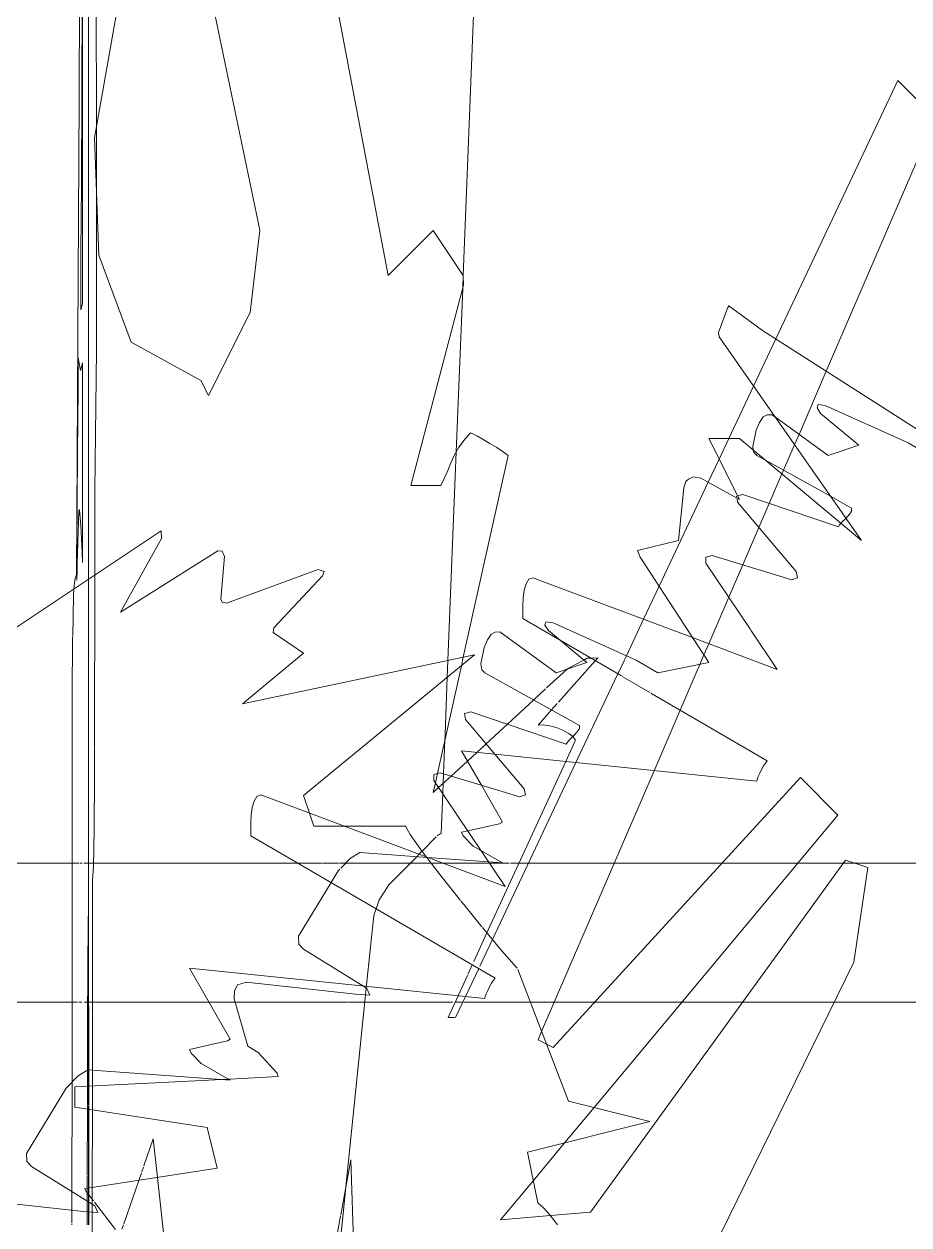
# Model space of a CAD drawing. Header units: inches. Extents: x 8252 to 9002, y -226 to 478.
# Drawn here: x 8558.71 to 8576.22, y 43.22 to 66.98 of the extents above; entities that cross this region are included whole.
import ezdxf

# ---------------------------------------------------------------- set-up
doc = ezdxf.new("R2010")
doc.units = ezdxf.units.IN
doc.header["$MEASUREMENT"] = 0
for name, color, linetype, lineweight in [('A-DETL-GENF', 92, 'Continuous', 9), ('A-GLAZ-CWMG', 51, 'Continuous', 9), ('A-WALL-PATT-1', 111, 'Continuous', 9), ('S-FNDN', 32, 'Continuous', 18)]:
    doc.layers.add(name, color=color, linetype=linetype, lineweight=lineweight)

# ---------------------------------------------------------------- blocks, each defined once
blk = doc.blocks.new('cathy 26654 - cathy 26654-1391531-Section 18')
at = {"layer": 'A-DETL-GENF'}
for p, q in [((8560.14, 64.947), (8560.134, 71.663)), ((8567.778, 71.563), (8567.4, 62.004)), ((8559.812, 71.402), (8559.799, 65.491)), ((8559.845, 63.768), (8559.871, 69.702)), ((8559.863, 61.441), (8559.871, 69.702)), ((8559.799, 65.491), (8559.745, 56.088)), ((8560.141, 63.669), (8560.14, 64.947)), ((8559.838, 63.162), (8559.845, 63.768)), ((8560.144, 61.219), (8560.141, 63.669)), ((8559.834, 62.45), (8559.838, 63.162)), ((8559.832, 61.324), (8559.834, 62.45)), ((8567.4, 62.004), (8567.389, 61.748)), ((8567.389, 61.748), (8567.262, 58.514)), ((8559.863, 61.441), (8559.832, 61.324)), ((8560.141, 60.528), (8560.144, 61.219)), ((8559.778, 59.755), (8559.78, 60.376)), ((8559.824, 60.121), (8559.78, 60.376)), ((8560.111, 57.754), (8560.141, 60.528)), ((8559.824, 60.121), (8559.865, 60.277)), ((8559.865, 60.277), (8559.863, 56.321)), ((8559.774, 59.125), (8559.778, 59.755)), ((8559.769, 58.491), (8559.774, 59.125)), ((8559.753, 56.592), (8559.769, 58.491)), ((8567.262, 58.514), (8567.098, 54.384)), ((8560.108, 57.128), (8560.111, 57.754)), ((8559.792, 57.345), (8559.784, 57.136)), ((8559.805, 57.37), (8559.792, 57.345)), ((8559.836, 57.051), (8559.805, 57.37)), ((8559.784, 57.136), (8559.762, 56.308)), ((8559.859, 56.538), (8559.836, 57.051)), ((8560.107, 56.075), (8560.108, 57.128)), ((8559.751, 55.972), (8559.753, 56.592)), ((8559.863, 56.321), (8559.859, 56.538)), ((8559.745, 56.088), (8559.711, 55.976)), ((8559.757, 56.135), (8559.753, 56.016)), ((8559.762, 56.308), (8559.757, 56.135)), ((8559.711, 55.976), (8559.697, 55.801)), ((8559.753, 56.006), (8559.751, 55.972)), ((8560.106, 52.643), (8560.107, 56.075)), ((8559.687, 55.674), (8559.672, 54.858)), ((8559.697, 55.801), (8559.687, 55.674)), ((8559.671, 54.846), (8559.662, 53.664)), ((8567.098, 54.384), (8567.085, 54.052)), ((8567.085, 54.052), (8567.04, 52.918)), ((8559.662, 53.664), (8559.658, 52.228)), ((8567.036, 52.809), (8567.01, 52.144)), ((8567.04, 52.917), (8567.036, 52.809)), ((8560.105, 52.106), (8560.106, 52.633)), ((8559.658, 52.228), (8559.658, 51.934)), ((8560.099, 51.042), (8560.105, 52.106)), ((8567.01, 52.144), (8567.002, 51.952)), ((8559.658, 51.922), (8559.658, 46.043)), ((8567.002, 51.952), (8566.994, 51.75)), ((8566.994, 51.75), (8566.963, 50.969)), ((8560.086, 50.311), (8560.099, 51.042)), ((8566.864, 50.894), (8566.586, 50.612)), ((8566.963, 50.969), (8566.882, 50.913)), ((8566.479, 50.503), (8565.928, 49.943)), ((8566.526, 50.551), (8566.479, 50.503)), ((8566.577, 50.603), (8566.533, 50.558)), ((8560.066, 50.038), (8560.086, 50.311)), ((8560.066, 47.385), (8560.066, 50.038)), ((8565.928, 49.943), (8565.732, 49.633)), ((8565.675, 49.471), (8565.629, 49.336)), ((8565.731, 49.631), (8565.675, 49.471)), ((8559.966, 47.253), (8559.979, 49.224)), ((8559.979, 49.224), (8559.982, 49.42)), ((8559.982, 49.42), (8559.987, 48.81)), ((8565.629, 49.336), (8565.488, 47.966)), ((8559.987, 48.81), (8559.988, 46.283)), ((8565.468, 47.769), (8565.077, 43.972)), ((8565.482, 47.902), (8565.468, 47.769)), ((8565.484, 47.924), (8565.482, 47.902)), ((8565.488, 47.961), (8565.485, 47.939)), ((8560.063, 46.277), (8560.066, 47.374)), ((8559.964, 46.28), (8559.966, 47.253)), ((8559.963, 45.962), (8559.964, 46.28)), ((8559.988, 46.283), (8559.989, 45.963)), ((8560.062, 45.967), (8560.063, 46.277)), ((8559.658, 46.043), (8559.657, 43.874)), ((8559.962, 45.584), (8559.963, 45.953)), ((8559.989, 45.963), (8559.989, 45.927)), ((8559.989, 45.913), (8559.989, 45.588)), ((8560.061, 45.493), (8560.062, 45.967)), ((8559.958, 44.209), (8559.962, 45.508)), ((8559.962, 45.508), (8559.962, 45.57)), ((8559.989, 45.57), (8559.989, 45.504)), ((8559.989, 45.504), (8559.99, 43.946)), ((8560.056, 43.956), (8560.061, 45.493)), ((8561.078, 44.383), (8561.263, 44.919)), ((8561.347, 44.155), (8561.263, 44.919)), ((8560.979, 44.098), (8561.032, 44.25)), ((8561.038, 44.267), (8561.071, 44.362)), ((8559.958, 43.941), (8559.958, 44.193)), ((8560.683, 43.24), (8560.979, 44.098)), ((8561.867, 39.431), (8561.347, 44.155)), ((8565.077, 43.972), (8565.029, 43.504)), ((8559.657, 43.874), (8559.657, 43.51)), ((8559.957, 43.855), (8559.958, 43.941)), ((8559.957, 43.689), (8559.957, 43.855)), ((8559.99, 43.946), (8559.99, 43.813)), ((8559.99, 43.813), (8559.99, 43.686)), ((8560.055, 43.636), (8560.056, 43.728)), ((8560.056, 43.728), (8560.056, 43.956)), ((8559.657, 43.51), (8559.657, 43.255)), ((8559.956, 43.48), (8559.957, 43.689)), ((8559.99, 43.668), (8559.99, 43.477)), ((8560.055, 43.472), (8560.055, 43.628)), ((8565.028, 43.494), (8564.667, 39.977)), ((8559.956, 43.215), (8559.956, 43.48)), ((8559.99, 43.477), (8559.99, 43.309)), ((8559.99, 43.302), (8559.99, 43.215)), ((8560.054, 43.217), (8560.055, 43.472)), ((8559.657, 43.24), (8559.657, 43.215)), ((8560.054, 43.051), (8560.054, 43.215)), ((8560.647, 43.135), (8560.674, 43.215))]:
    blk.add_line(p, q, dxfattribs=at)
blk = doc.blocks.new('Rectangular Mullion - Profile_Polycarbonate_Lower-1595359-Section 18')
at = {"layer": 'A-GLAZ-CWMG'}
for p, q in [((8558.459, 50.375), (8559.658, 50.375)), ((8559.658, 50.375), (8559.799, 50.375)), ((8559.819, 50.375), (8559.856, 50.375)), ((8559.889, 50.375), (8559.96, 50.375)), ((8559.965, 50.375), (8560.055, 50.375)), ((8560.06, 50.375), (8560.085, 50.375)), ((8560.098, 50.375), (8564.126, 50.375)), ((8564.126, 50.375), (8564.608, 50.375)), ((8564.623, 50.375), (8564.931, 50.375)), ((8564.952, 50.375), (8565.069, 50.375)), ((8565.073, 50.375), (8565.695, 50.375)), ((8565.696, 50.375), (8566.353, 50.375)), ((8566.353, 50.375), (8566.767, 50.375)), ((8566.767, 50.375), (8566.994, 50.375)), ((8566.994, 50.375), (8567.919, 50.375)), ((8567.919, 50.375), (8568.162, 50.375)), ((8568.172, 50.375), (8568.306, 50.375)), ((8568.335, 50.375), (8568.505, 50.375)), ((8568.505, 50.375), (8568.691, 50.375)), ((8568.691, 50.375), (8570.389, 50.375)), ((8570.389, 50.375), (8572.52, 50.375)), ((8572.52, 50.375), (8574.021, 50.375)), ((8574.021, 50.375), (8574.917, 50.375)), ((8574.917, 50.375), (8575.146, 50.375)), ((8575.146, 50.375), (8579.863, 50.375)), ((8557.616, 47.625), (8559.658, 47.625)), ((8559.658, 47.625), (8559.77, 47.625)), ((8559.793, 47.625), (8559.853, 47.625)), ((8559.901, 47.625), (8559.962, 47.625)), ((8559.987, 47.625), (8560.051, 47.625)), ((8560.066, 47.625), (8562.37, 47.625)), ((8562.37, 47.625), (8562.886, 47.625)), ((8562.886, 47.625), (8565.111, 47.625)), ((8565.12, 47.625), (8565.451, 47.625)), ((8565.453, 47.625), (8567.195, 47.625)), ((8567.237, 47.625), (8567.393, 47.625)), ((8567.412, 47.625), (8568.728, 47.625)), ((8568.728, 47.625), (8569.204, 47.625)), ((8569.204, 47.625), (8570, 47.625)), ((8570, 47.625), (8571.729, 47.625)), ((8571.729, 47.625), (8572.928, 47.625)), ((8572.928, 47.625), (8574.74, 47.625)), ((8574.74, 47.625), (8579.96, 47.625))]:
    blk.add_line(p, q, dxfattribs=at)
blk = doc.blocks.new('lupin 26755 - lupin 26755-V5-Section 18')
at = {"layer": 'A-DETL-GENF'}
for p, q in [((8565.916, 62.004), (8563.543, 74.461)), ((8561.467, 72.384), (8560.101, 64.728)), ((8559.984, 71.541), (8559.984, 64.734)), ((8559.984, 62.015), (8559.984, 71.541)), ((8559.984, 70.16), (8559.984, 56.665)), ((8559.984, 62.902), (8559.984, 69.404)), ((8563.373, 62.902), (8562.021, 69.404)), ((8559.984, 58.889), (8559.984, 68.974)), ((8559.984, 59.779), (8559.984, 68.232)), ((8559.984, 66.732), (8559.984, 66.749)), ((8559.984, 66.749), (8559.984, 62.3)), ((8559.984, 66.687), (8559.984, 66.732)), ((8559.984, 66.457), (8559.984, 66.687)), ((8559.984, 66.376), (8559.984, 66.457)), ((8559.984, 66.304), (8559.984, 66.376)), ((8559.984, 59.137), (8559.984, 66.304)), ((8559.984, 65.859), (8559.984, 65.118)), ((8559.984, 57.342), (8559.984, 65.859)), ((8573.587, 60.748), (8576, 65.859)), ((8576, 65.859), (8576.741, 65.118)), ((8559.984, 65.118), (8559.984, 57.342)), ((8576.741, 65.118), (8574.583, 60.109)), ((8559.984, 63.635), (8559.984, 64.821)), ((8559.984, 55.992), (8559.984, 64.821)), ((8559.984, 64.728), (8559.984, 62.409)), ((8560.101, 64.728), (8560.189, 62.409)), ((8559.984, 63.224), (8559.984, 63.635)), ((8559.984, 63.635), (8559.984, 61.663)), ((8559.984, 63.635), (8559.984, 59.039)), ((8559.984, 58.002), (8559.984, 63.224)), ((8559.984, 61.272), (8559.984, 62.902)), ((8559.984, 62.893), (8559.984, 62.015)), ((8559.984, 62.015), (8559.984, 62.893)), ((8563.182, 61.272), (8563.373, 62.902)), ((8565.916, 62.004), (8566.805, 62.893)), ((8566.805, 62.893), (8567.399, 62.004)), ((8559.984, 62.409), (8559.984, 60.683)), ((8559.984, 62.3), (8559.984, 60.224)), ((8560.189, 62.409), (8560.829, 60.683)), ((8559.984, 62.004), (8559.984, 61.81)), ((8559.984, 61.81), (8559.984, 57.851)), ((8567.406, 61.81), (8566.361, 57.851)), ((8567.399, 62.004), (8567.406, 61.81)), ((8559.984, 61.663), (8559.984, 54.73)), ((8559.984, 59.631), (8559.984, 61.272)), ((8562.356, 59.631), (8563.182, 61.272)), ((8559.984, 60.683), (8559.984, 59.927)), ((8560.829, 60.683), (8562.208, 59.927)), ((8573.147, 59.815), (8573.587, 60.748)), ((8559.984, 60.224), (8559.984, 59.779)), ((8559.984, 59.927), (8559.984, 59.631)), ((8562.208, 59.927), (8562.356, 59.631)), ((8574.583, 60.109), (8574.045, 58.86)), ((8572.657, 58.777), (8573.147, 59.815)), ((8559.984, 59.334), (8559.984, 59.336)), ((8559.984, 59.336), (8559.984, 59.302)), ((8559.984, 49.086), (8559.984, 59.334)), ((8559.984, 59.302), (8559.984, 59.242)), ((8559.984, 59.242), (8559.984, 59.163)), ((8559.984, 59.163), (8559.984, 59.073)), ((8559.984, 57.786), (8559.984, 59.137)), ((8559.984, 59.073), (8559.984, 58.979)), ((8559.984, 59.039), (8559.984, 55.992)), ((8559.984, 58.979), (8559.984, 58.889)), ((8559.984, 58.889), (8559.984, 58.873)), ((8559.984, 58.74), (8559.984, 58.889)), ((8559.984, 58.873), (8559.984, 58.827)), ((8559.984, 58.827), (8559.984, 58.761)), ((8559.984, 58.761), (8559.984, 58.682)), ((8559.984, 58.592), (8559.984, 58.74)), ((8567.305, 58.592), (8567.41, 58.74)), ((8567.41, 58.74), (8567.547, 58.889)), ((8567.547, 58.889), (8567.593, 58.873)), ((8567.593, 58.873), (8567.681, 58.827)), ((8567.681, 58.827), (8567.797, 58.761)), ((8567.797, 58.761), (8567.929, 58.682)), ((8572.465, 58.37), (8572.657, 58.777)), ((8574.045, 58.86), (8573.957, 58.657)), ((8559.984, 58.682), (8559.984, 58.598)), ((8559.984, 58.598), (8559.984, 58.516)), ((8559.984, 58.444), (8559.984, 58.592)), ((8559.984, 58.516), (8559.984, 58.444)), ((8567.223, 58.444), (8567.305, 58.592)), ((8567.929, 58.682), (8568.064, 58.598)), ((8568.064, 58.598), (8568.188, 58.516)), ((8568.188, 58.516), (8568.288, 58.444)), ((8573.951, 58.642), (8573.739, 58.149)), ((8559.984, 58.444), (8559.984, 57.342)), ((8559.984, 58.296), (8559.984, 58.444)), ((8559.984, 58.148), (8559.984, 58.296)), ((8567.094, 58.148), (8567.155, 58.296)), ((8567.155, 58.296), (8567.223, 58.444)), ((8568.288, 58.444), (8567.4, 54.448)), ((8572.249, 57.912), (8572.465, 58.37)), ((8559.984, 57.999), (8559.984, 58.148)), ((8559.984, 46.283), (8559.984, 58.002)), ((8559.984, 57.851), (8559.984, 57.999)), ((8566.954, 57.851), (8567.03, 57.999)), ((8567.03, 57.999), (8567.094, 58.148)), ((8573.707, 58.076), (8573.456, 57.493)), ((8573.739, 58.149), (8573.707, 58.076)), ((8559.984, 56.517), (8559.984, 57.786)), ((8566.361, 57.851), (8566.954, 57.851)), ((8571.277, 55.854), (8572.249, 57.912)), ((8559.984, 57.333), (8559.984, 55.992)), ((8559.984, 55.992), (8559.984, 57.333)), ((8559.984, 57.333), (8559.984, 55.992)), ((8573.456, 57.493), (8573.251, 57.018)), ((8573.251, 57.018), (8572.933, 56.279)), ((8559.984, 56.665), (8559.984, 56.517)), ((8572.933, 56.279), (8572.655, 55.636)), ((8559.984, 55.992), (8559.984, 54.987)), ((8559.984, 54.987), (8559.984, 55.992)), ((8559.984, 55.992), (8559.984, 54.987)), ((8559.984, 54.987), (8559.984, 55.992)), ((8559.984, 55.992), (8559.984, 54.987)), ((8570.97, 55.202), (8571.277, 55.854)), ((8572.655, 55.636), (8572.26, 54.718)), ((8570.629, 54.48), (8570.97, 55.202)), ((8559.984, 54.979), (8559.984, 46.877)), ((8559.984, 47.322), (8559.984, 54.979)), ((8559.984, 54.979), (8559.984, 51.771)), ((8559.984, 49.102), (8559.984, 54.979)), ((8559.984, 54.979), (8559.984, 53.419)), ((8559.984, 54.73), (8559.984, 46.762)), ((8572.26, 54.718), (8572.164, 54.494)), ((8559.984, 54.44), (8559.984, 53.106)), ((8559.984, 54.43), (8559.984, 54.44)), ((8559.984, 54.218), (8559.984, 54.43)), ((8567.4, 54.448), (8567.363, 54.281)), ((8569.797, 54.399), (8569.854, 54.43)), ((8569.854, 54.43), (8569.922, 54.433)), ((8569.922, 54.433), (8570.068, 54.44)), ((8570.058, 54.429), (8570.014, 54.38)), ((8570.584, 54.385), (8570.629, 54.48)), ((8572.164, 54.494), (8572.083, 54.308)), ((8559.984, 51.771), (8559.984, 54.218)), ((8567.363, 54.281), (8566.889, 52.148)), ((8569.051, 53.841), (8569.456, 54.215)), ((8570.014, 54.38), (8569.286, 53.561)), ((8569.46, 54.218), (8569.785, 54.393)), ((8570.459, 54.12), (8570.582, 54.38)), ((8572.051, 54.233), (8571.692, 53.401)), ((8572.083, 54.308), (8572.053, 54.238)), ((8569.63, 52.364), (8570.459, 54.12)), ((8568.795, 53.605), (8569.031, 53.822)), ((8568.274, 53.125), (8568.795, 53.605)), ((8569.262, 53.534), (8569.15, 53.408)), ((8559.984, 53.419), (8559.984, 50.952)), ((8569.15, 53.408), (8568.882, 53.106)), ((8571.692, 53.401), (8571.177, 52.204)), ((8559.984, 53.113), (8559.984, 53.095)), ((8559.984, 53.106), (8559.984, 53.113)), ((8559.984, 53.095), (8559.984, 53.056)), ((8559.984, 53.056), (8559.984, 53.004)), ((8559.984, 53.004), (8559.984, 52.941)), ((8567.853, 52.736), (8568.274, 53.125)), ((8568.882, 53.106), (8568.982, 53.113)), ((8568.982, 53.113), (8569.106, 53.095)), ((8569.106, 53.095), (8569.241, 53.056)), ((8569.241, 53.056), (8569.373, 53.004)), ((8569.373, 53.004), (8569.489, 52.941)), ((8559.984, 52.941), (8559.984, 52.875)), ((8559.984, 52.875), (8559.984, 52.809)), ((8559.984, 52.809), (8559.984, 47.322)), ((8569.617, 52.796), (8569.428, 52.385)), ((8569.489, 52.941), (8569.571, 52.88)), ((8569.577, 52.875), (8569.623, 52.809)), ((8567.484, 52.396), (8567.669, 52.567)), ((8567.669, 52.567), (8567.853, 52.736)), ((8567.16, 52.098), (8567.484, 52.396)), ((8569.428, 52.385), (8567.87, 48.995)), ((8567.979, 48.865), (8569.63, 52.364)), ((8559.984, 52.068), (8559.984, 51.326)), ((8559.984, 46.729), (8559.984, 52.068)), ((8566.889, 52.148), (8566.849, 51.966)), ((8567.043, 51.99), (8567.16, 52.098)), ((8571.177, 52.204), (8568.952, 47.041)), ((8569.178, 46.729), (8574.072, 52.068)), ((8574.072, 52.068), (8574.813, 51.326)), ((8566.849, 51.966), (8566.805, 51.771)), ((8566.805, 51.771), (8566.913, 51.87)), ((8566.913, 51.87), (8567.04, 51.988)), ((8559.984, 51.326), (8559.984, 46.283)), ((8574.813, 51.326), (8569.991, 45.539)), ((8559.984, 50.952), (8559.984, 49.102)), ((8559.984, 50.436), (8559.984, 50.288)), ((8559.984, 46.283), (8559.984, 50.436)), ((8569.92, 43.467), (8574.962, 50.436)), ((8574.962, 50.436), (8575.407, 50.288)), ((8559.984, 50.288), (8559.984, 48.415)), ((8575.407, 50.288), (8575.127, 48.415)), ((8559.984, 46.283), (8559.984, 49.086)), ((8567.87, 48.995), (8567.609, 48.427)), ((8567.728, 48.334), (8567.979, 48.865)), ((8559.984, 48.415), (8559.984, 46.283)), ((8567.445, 47.734), (8567.706, 48.287)), ((8567.579, 48.36), (8567.497, 48.182)), ((8575.127, 48.415), (8572.203, 42.443)), ((8567.489, 48.163), (8567.298, 47.749)), ((8567.298, 47.749), (8567.102, 47.322)), ((8567.25, 47.322), (8567.445, 47.734)), ((8567.102, 47.322), (8567.229, 47.322)), ((8559.984, 46.877), (8559.984, 46.729)), ((8568.952, 47.041), (8568.882, 46.877)), ((8568.882, 46.877), (8569.047, 46.795)), ((8559.984, 46.762), (8559.984, 46.283)), ((8569.047, 46.795), (8569.178, 46.729)), ((8559.984, 46.283), (8559.984, 46.022)), ((8559.984, 46.022), (8559.984, 46.283)), ((8559.984, 46.283), (8559.984, 46.022)), ((8559.984, 45.963), (8559.984, 46.283)), ((8559.984, 46.283), (8559.984, 45.963)), ((8559.984, 45.963), (8559.984, 46.283)), ((8559.984, 46.012), (8559.984, 45.963)), ((8559.984, 45.963), (8559.984, 46.012)), ((8559.984, 46.012), (8559.984, 45.963)), ((8559.984, 45.963), (8559.984, 45.587)), ((8559.984, 45.587), (8559.984, 45.963)), ((8559.984, 45.963), (8559.984, 45.587)), ((8559.984, 45.963), (8559.984, 45.587)), ((8559.984, 45.587), (8559.984, 45.963)), ((8559.984, 45.587), (8559.984, 45.963)), ((8559.984, 45.57), (8559.984, 45.504)), ((8559.984, 45.504), (8559.984, 45.57)), ((8559.984, 45.57), (8559.984, 45.504)), ((8559.984, 45.57), (8559.984, 45.504)), ((8559.984, 45.504), (8559.984, 45.57)), ((8559.984, 45.504), (8559.984, 45.57)), ((8559.984, 45.504), (8559.984, 43.945)), ((8559.984, 43.945), (8559.984, 45.504)), ((8559.984, 45.504), (8559.984, 43.945)), ((8559.984, 44.504), (8559.984, 45.504)), ((8559.984, 45.504), (8559.984, 44.504)), ((8559.984, 43.945), (8559.984, 45.504)), ((8569.991, 45.539), (8569.411, 44.844)), ((8569.411, 44.844), (8568.788, 44.095)), ((8559.984, 43.945), (8559.984, 44.504)), ((8559.984, 43.945), (8559.984, 44.504)), ((8564.976, 43.416), (8565.174, 44.504)), ((8565.322, 40.352), (8565.174, 44.504)), ((8568.788, 44.095), (8568.14, 43.318)), ((8559.984, 43.821), (8559.984, 43.945)), ((8559.984, 43.945), (8559.984, 43.821)), ((8559.984, 43.821), (8559.984, 43.945)), ((8559.984, 43.821), (8559.984, 43.945)), ((8559.984, 43.945), (8559.984, 43.821)), ((8559.984, 43.821), (8559.984, 43.945)), ((8559.984, 43.821), (8559.984, 43.691)), ((8559.984, 43.691), (8559.984, 43.821)), ((8559.984, 43.691), (8559.984, 43.821)), ((8559.984, 43.821), (8559.984, 43.691)), ((8559.984, 43.691), (8559.984, 43.821)), ((8559.984, 43.691), (8559.984, 43.821)), ((8559.984, 43.478), (8559.984, 43.672)), ((8559.984, 43.672), (8559.984, 43.478)), ((8559.984, 43.478), (8559.984, 43.672)), ((8559.984, 43.478), (8559.984, 43.672)), ((8559.984, 43.672), (8559.984, 43.478)), ((8559.984, 43.478), (8559.984, 43.672)), ((8559.984, 43.478), (8559.984, 43.318)), ((8559.984, 43.309), (8559.984, 43.478)), ((8559.984, 43.478), (8559.984, 43.309)), ((8559.984, 43.309), (8559.984, 43.478)), ((8559.984, 43.375), (8559.984, 43.478)), ((8559.984, 43.318), (8559.984, 43.467)), ((8559.984, 43.309), (8559.984, 43.375)), ((8559.984, 43.296), (8559.984, 43.215)), ((8559.984, 43.215), (8559.984, 43.296)), ((8559.984, 43.215), (8559.984, 43.296)), ((8559.984, 43.215), (8559.984, 43.296)), ((8564.287, 39.626), (8564.973, 43.399)), ((8568.14, 43.318), (8569.124, 43.4)), ((8569.124, 43.4), (8569.92, 43.467))]:
    blk.add_line(p, q, dxfattribs=at)
blk = doc.blocks.new('fountain grass 26747 - fountain grass 26747-1770214-Section 18')
at = {"layer": 'A-DETL-GENF'}
for p, q in [((8574.401, 59.385), (8574.421, 59.449)), ((8574.421, 59.449), (8574.563, 59.433)), ((8574.563, 59.433), (8576.208, 58.692)), ((8573.262, 59.097), (8573.337, 59.207)), ((8573.337, 59.207), (8573.413, 59.248)), ((8573.413, 59.248), (8573.508, 59.249)), ((8573.508, 59.249), (8573.579, 59.197)), ((8573.579, 59.197), (8574.622, 58.442)), ((8574.47, 59.275), (8574.401, 59.385)), ((8575.227, 58.643), (8574.47, 59.275)), ((8573.13, 58.62), (8573.196, 58.945)), ((8573.196, 58.945), (8573.262, 59.097)), ((8573.14, 58.548), (8573.13, 58.62)), ((8573.148, 58.499), (8573.14, 58.548)), ((8573.212, 58.442), (8573.148, 58.499)), ((8574.622, 58.442), (8575.227, 58.643)), ((8576.208, 58.692), (8576.637, 58.442)), ((8573.379, 58.349), (8573.212, 58.442)), ((8574.678, 57.627), (8573.379, 58.349)), ((8572.816, 57.595), (8572.809, 57.636)), ((8572.831, 57.515), (8572.819, 57.578)), ((8572.829, 57.641), (8572.933, 57.669)), ((8573.988, 56.146), (8572.831, 57.515)), ((8572.933, 57.669), (8574.824, 57.031)), ((8575.025, 57.434), (8574.678, 57.627)), ((8575.084, 57.397), (8575.025, 57.434)), ((8575.042, 57.275), (8575.082, 57.34)), ((8575.082, 57.34), (8575.084, 57.397)), ((8574.824, 57.031), (8574.846, 57.07)), ((8574.846, 57.07), (8574.876, 57.101)), ((8574.876, 57.101), (8574.902, 57.128)), ((8574.902, 57.128), (8574.973, 57.198)), ((8574.976, 57.201), (8575.039, 57.271)), ((8572.2, 56.313), (8572.204, 56.427)), ((8572.204, 56.427), (8572.326, 56.464)), ((8572.326, 56.464), (8573.9, 55.984)), ((8573.083, 55.001), (8572.2, 56.313)), ((8574.018, 56.024), (8573.988, 56.146)), ((8568.608, 55.774), (8568.643, 55.903)), ((8568.643, 55.903), (8568.699, 55.992)), ((8568.699, 55.992), (8568.779, 56.024)), ((8568.779, 56.024), (8571.939, 54.839)), ((8573.9, 55.984), (8574.018, 56.024)), ((8568.579, 55.467), (8568.588, 55.622)), ((8568.588, 55.622), (8568.608, 55.774)), ((8568.577, 55.326), (8568.579, 55.467)), ((8568.577, 55.218), (8568.577, 55.326)), ((8569.306, 54.793), (8568.577, 55.218)), ((8573.615, 54.21), (8573.092, 54.987)), ((8570.53, 54.079), (8569.306, 54.793)), ((8571.939, 54.839), (8573.615, 54.21)), ((8570.867, 53.882), (8570.545, 54.07)), ((8571.094, 53.75), (8570.878, 53.876)), ((8573.413, 52.397), (8571.113, 53.739)), ((8567.759, 51.916), (8567.368, 52.598)), ((8567.368, 52.598), (8568.027, 52.53)), ((8568.027, 52.53), (8573.212, 51.994)), ((8573.305, 52.229), (8573.343, 52.298)), ((8573.343, 52.298), (8573.38, 52.356)), ((8573.38, 52.356), (8573.413, 52.397)), ((8573.219, 52.033), (8573.239, 52.089)), ((8573.239, 52.089), (8573.269, 52.157)), ((8573.269, 52.157), (8573.305, 52.229)), ((8568.174, 51.188), (8567.759, 51.916)), ((8573.212, 51.994), (8573.219, 52.033)), ((8567.489, 51.014), (8568.118, 51.155)), ((8568.118, 51.155), (8568.174, 51.188)), ((8567.368, 50.987), (8567.489, 51.014)), ((8567.399, 50.915), (8567.368, 50.987)), ((8567.6, 50.713), (8567.399, 50.915)), ((8567.75, 50.627), (8567.6, 50.713)), ((8568.174, 50.382), (8567.75, 50.627)), ((8564.979, 50.278), (8565.162, 50.467)), ((8565.162, 50.467), (8565.353, 50.584)), ((8565.353, 50.584), (8566.693, 50.488)), ((8566.693, 50.488), (8567.901, 50.402)), ((8567.901, 50.402), (8568.174, 50.382)), ((8564.784, 49.991), (8564.924, 50.222)), ((8564.924, 50.222), (8564.957, 50.257)), ((8564.14, 48.931), (8564.784, 49.991)), ((8564.144, 48.77), (8564.14, 48.931)), ((8564.237, 48.672), (8564.144, 48.77)), ((8565.411, 47.945), (8564.237, 48.672)), ((8562.935, 47.964), (8563.105, 48.018)), ((8563.105, 48.018), (8565.269, 47.785)), ((8562.868, 47.687), (8562.874, 47.841)), ((8562.874, 47.841), (8562.935, 47.964)), ((8565.269, 47.785), (8565.555, 47.763)), ((8565.491, 47.895), (8565.411, 47.945)), ((8565.555, 47.763), (8565.491, 47.895)), ((8563.137, 46.755), (8562.868, 47.687)), ((8563.345, 46.628), (8563.137, 46.755)), ((8563.719, 46.222), (8563.345, 46.628)), ((8562.791, 46.103), (8563.741, 46.151)), ((8563.741, 46.151), (8563.719, 46.222)), ((8559.712, 45.949), (8562.621, 46.095)), ((8559.712, 45.546), (8559.712, 45.949)), ((8562.621, 46.095), (8562.758, 46.102)), ((8562.758, 46.102), (8562.79, 46.103)), ((8562.331, 45.143), (8559.712, 45.546)), ((8562.532, 44.337), (8562.331, 45.143)), ((8560.098, 43.963), (8562.532, 44.337)), ((8559.913, 43.934), (8560.089, 43.961)), ((8559.939, 43.878), (8559.913, 43.934)), ((8560.085, 43.69), (8559.939, 43.878)), ((8560.518, 43.128), (8560.104, 43.664))]:
    blk.add_line(p, q, dxfattribs=at)
blk = doc.blocks.new('fountain grass 26747 - fountain grass 26747-V9-Section 18')
at = {"layer": 'A-DETL-GENF'}
for p, q in [((8557.794, 54.533), (8561.421, 56.95)), ((8561.432, 56.798), (8560.615, 55.339)), ((8561.421, 56.95), (8561.432, 56.798)), ((8560.615, 55.339), (8562.545, 56.558)), ((8562.545, 56.558), (8562.63, 56.548)), ((8562.673, 56.44), (8562.6, 55.596)), ((8562.63, 56.548), (8562.673, 56.44)), ((8562.716, 55.519), (8564.531, 56.188)), ((8564.531, 56.188), (8564.645, 56.145)), ((8564.645, 56.145), (8564.614, 56.06)), ((8564.614, 56.06), (8563.653, 55.029)), ((8562.6, 55.596), (8562.63, 55.54)), ((8562.63, 55.54), (8562.716, 55.519)), ((8563.653, 55.029), (8563.637, 54.936)), ((8563.637, 54.936), (8564.242, 54.533)), ((8564.242, 54.533), (8563.033, 53.525)), ((8563.033, 53.525), (8567.623, 54.495)), ((8567.623, 54.495), (8564.242, 51.712)), ((8564.242, 51.712), (8564.358, 51.364)), ((8564.358, 51.364), (8564.443, 51.107)), ((8564.443, 51.107), (8565.041, 51.107)), ((8565.041, 51.107), (8566.257, 51.107)), ((8566.257, 51.107), (8566.348, 50.943)), ((8566.348, 50.943), (8566.59, 50.605)), ((8566.59, 50.605), (8566.675, 50.494)), ((8566.68, 50.489), (8566.939, 50.151)), ((8566.939, 50.151), (8567.347, 49.636)), ((8567.357, 49.624), (8567.769, 49.116)), ((8567.779, 49.104), (8568.16, 48.647)), ((8568.16, 48.647), (8568.467, 48.294)), ((8568.478, 48.273), (8569.481, 45.667)), ((8569.481, 45.667), (8571.093, 45.264)), ((8571.093, 45.264), (8568.675, 44.659)), ((8568.675, 44.659), (8568.876, 43.652)), ((8568.876, 43.652), (8568.993, 43.548)), ((8568.993, 43.548), (8569.112, 43.416)), ((8569.112, 43.416), (8569.225, 43.272)), ((8569.225, 43.272), (8569.265, 43.215))]:
    blk.add_line(p, q, dxfattribs=at)
blk = doc.blocks.new('fountain grass 26747 - fountain grass 26747-1778495-Section 18')
at = {"layer": 'A-DETL-GENF'}
for p, q in [((8572.454, 60.873), (8572.629, 61.356)), ((8572.629, 61.356), (8572.662, 61.41)), ((8572.662, 61.41), (8572.664, 61.396)), ((8572.664, 61.396), (8573.325, 60.916)), ((8572.463, 60.792), (8572.454, 60.873)), ((8573.325, 60.916), (8576.88, 58.637)), ((8575.284, 56.762), (8572.463, 60.792)), ((8572.866, 57.568), (8572.261, 58.777)), ((8572.261, 58.777), (8572.866, 58.777)), ((8572.866, 58.777), (8575.284, 56.762)), ((8571.858, 57.971), (8571.953, 58.021)), ((8571.953, 58.021), (8572.105, 57.992)), ((8572.105, 57.992), (8572.866, 57.568)), ((8571.657, 56.762), (8571.766, 57.804)), ((8571.766, 57.804), (8571.805, 57.927)), ((8571.805, 57.927), (8571.858, 57.971)), ((8570.851, 56.56), (8571.657, 56.762)), ((8570.904, 56.427), (8570.851, 56.56)), ((8572.261, 54.344), (8570.904, 56.427)), ((8569.017, 55.085), (8569.037, 55.15)), ((8569.037, 55.15), (8569.18, 55.133)), ((8567.879, 54.797), (8567.954, 54.907)), ((8567.954, 54.907), (8568.03, 54.948)), ((8568.03, 54.948), (8568.124, 54.949)), ((8568.124, 54.949), (8569.239, 54.142)), ((8569.087, 54.976), (8569.017, 55.085)), ((8569.843, 54.344), (8569.087, 54.976)), ((8569.18, 55.133), (8570.825, 54.392)), ((8567.813, 54.645), (8567.879, 54.797)), ((8567.747, 54.32), (8567.813, 54.645)), ((8567.765, 54.2), (8567.747, 54.32)), ((8567.828, 54.142), (8567.765, 54.2)), ((8569.239, 54.142), (8569.843, 54.344)), ((8570.825, 54.392), (8571.254, 54.142)), ((8571.254, 54.142), (8572.261, 54.344)), ((8569.642, 53.135), (8567.828, 54.142)), ((8567.425, 53.336), (8567.55, 53.369)), ((8567.448, 53.215), (8567.425, 53.336)), ((8567.55, 53.369), (8569.44, 52.732)), ((8568.605, 51.847), (8567.448, 53.215)), ((8569.701, 53.097), (8569.642, 53.135)), ((8569.656, 52.971), (8569.699, 53.04)), ((8569.699, 53.04), (8569.701, 53.097)), ((8569.44, 52.732), (8569.463, 52.771)), ((8569.463, 52.771), (8569.519, 52.829)), ((8569.519, 52.829), (8569.59, 52.898)), ((8569.59, 52.898), (8569.656, 52.971)), ((8566.817, 52.013), (8566.821, 52.127)), ((8566.821, 52.127), (8566.943, 52.164)), ((8566.943, 52.164), (8568.517, 51.684)), ((8568.231, 49.911), (8566.817, 52.013)), ((8568.634, 51.724), (8568.605, 51.847)), ((8563.224, 51.474), (8563.26, 51.603)), ((8563.26, 51.603), (8563.316, 51.693)), ((8563.316, 51.693), (8563.396, 51.724)), ((8563.396, 51.724), (8568.231, 49.911)), ((8568.517, 51.684), (8568.634, 51.724)), ((8563.204, 51.323), (8563.224, 51.474)), ((8563.194, 51.027), (8563.196, 51.168)), ((8563.196, 51.168), (8563.204, 51.323)), ((8563.194, 50.918), (8563.194, 51.027)), ((8568.03, 48.097), (8563.194, 50.918)), ((8562.791, 46.889), (8561.985, 48.299)), ((8561.985, 48.299), (8567.828, 47.695)), ((8567.96, 47.998), (8567.997, 48.057)), ((8567.997, 48.057), (8568.03, 48.097)), ((8567.836, 47.733), (8567.856, 47.79)), ((8567.856, 47.79), (8567.886, 47.858)), ((8567.886, 47.858), (8567.922, 47.93)), ((8567.922, 47.93), (8567.96, 47.998)), ((8567.828, 47.695), (8567.836, 47.733)), ((8561.985, 46.687), (8562.735, 46.856)), ((8562.735, 46.856), (8562.791, 46.889)), ((8562.016, 46.615), (8561.985, 46.687)), ((8562.217, 46.413), (8562.016, 46.615)), ((8562.791, 46.083), (8562.217, 46.413)), ((8559.541, 45.923), (8559.779, 46.167)), ((8559.779, 46.167), (8559.97, 46.284)), ((8559.97, 46.284), (8562.791, 46.083)), ((8558.757, 44.631), (8559.541, 45.923)), ((8558.761, 44.471), (8558.757, 44.631)), ((8558.854, 44.372), (8558.761, 44.471)), ((8560.108, 43.595), (8558.854, 44.372)), ((8557.721, 43.718), (8559.886, 43.485)), ((8560.172, 43.463), (8560.108, 43.595)), ((8559.886, 43.485), (8560.172, 43.463))]:
    blk.add_line(p, q, dxfattribs=at)

msp = doc.modelspace()

# ---------------------------------------------------------------- hatches: boundary and pattern name
at = {"layer": 'A-WALL-PATT-1'}
h = msp.add_hatch(dxfattribs=at)
h.set_pattern_fill('FP_12', color=256, style=0, pattern_type=2)
h.set_pattern_definition([(90, (8642.817, 18.375), (-19.685, 1e-15), [24, 0, 0, 0])])
h.paths.add_polyline_path([(8401.319, 50.375), (8443.047, 50.375), (8442.477, 50.728), (8442.385, 50.826), (8442.38, 50.987), (8443.164, 52.278), (8443.402, 52.523), (8443.593, 52.64), (8446.414, 52.438), (8445.84, 52.769), (8445.639, 52.971), (8445.608, 53.043), (8446.414, 53.244), (8445.608, 54.655), (8451.452, 54.05), (8451.48, 54.146), (8451.62, 54.412), (8451.653, 54.453), (8446.817, 57.274), (8446.828, 57.679), (8446.883, 57.959), (8446.939, 58.049), (8447.019, 58.08), (8451.855, 56.267), (8450.44, 58.369), (8450.444, 58.483), (8450.566, 58.52), (8452.141, 58.04), (8452.258, 58.08), (8452.228, 58.203), (8451.071, 59.571), (8451.049, 59.692), (8451.173, 59.725), (8453.064, 59.088), (8453.142, 59.185), (8453.279, 59.327), (8453.322, 59.396), (8453.322, 59.454), (8453.064, 59.603), (8451.388, 60.555), (8451.37, 60.676), (8451.436, 61.001), (8451.545, 61.216), (8451.583, 61.266), (8451.653, 61.304), (8451.749, 61.304), (8452.862, 60.498), (8453.467, 60.699), (8452.71, 61.332), (8452.641, 61.441), (8452.661, 61.505), (8452.803, 61.489), (8454.531, 60.699), (8454.877, 60.498), (8455.885, 60.699), (8454.527, 62.783), (8454.474, 62.916), (8455.28, 63.117), (8455.389, 64.16), (8455.428, 64.282), (8455.577, 64.377), (8455.766, 64.326), (8456.489, 63.923), (8455.885, 65.132), (8456.489, 65.132), (8458.907, 63.117), (8456.086, 67.147), (8456.093, 67.271), (8456.288, 67.752), (8457.014, 67.229), (8460.503, 64.993), (8460.72, 64.931), (8460.133, 65.938), (8460.09, 66.07), (8460.133, 66.141), (8460.211, 66.145), (8461.584, 65.357), (8461.728, 65.334), (8461.715, 65.535), (8460.904, 67.596), (8460.922, 67.752), (8461.015, 67.772), (8462.154, 67.137), (8462.735, 67.55), (8464.146, 66.946), (8464.146, 65.737), (8464.988, 66.191), (8465.116, 66.191), (8465.153, 66.14), (8467.37, 61.505), (8466.564, 66.341), (8466.967, 66.341), (8468.176, 64.528), (8468.259, 64.547), (8468.351, 64.634), (8468.389, 64.723), (8468.41, 64.893), (8468.404, 65.225), (8468.176, 72.386), (8468.28, 72.376), (8469.512, 71.275), (8469.586, 71.177), (8466.362, 81.655), (8467.37, 82.461), (8468.981, 81.05), (8468.176, 80.043), (8473.616, 65.535), (8473.711, 65.575), (8474.019, 65.737), (8473.414, 76.617), (8473.482, 76.645), (8473.556, 76.71), (8473.616, 76.819), (8475.026, 76.214), (8474.825, 73.796), (8476.235, 73.998), (8476.756, 76.533), (8476.84, 76.617), (8478.284, 76.335), (8480.064, 75.811), (8481.877, 66.543), (8484.295, 75.61), (8483.796, 75.833), (8483.709, 75.918), (8483.709, 76.031), (8485.101, 77.423), (8484.698, 73.595), (8482.481, 65.132), (8489.332, 74.61), (8489.735, 74.006), (8489.332, 70.782), (8487.519, 67.961), (8488.536, 68.264), (8489.26, 68.965), (8490.944, 74.61), (8491.559, 74.341), (8491.798, 73.701), (8491.177, 68.635), (8491.235, 68.503), (8491.346, 68.407), (8491.798, 68.176), (8491.894, 68.093), (8491.952, 67.961), (8491.956, 66.846), (8491.678, 65.882), (8490.547, 63.609), (8490.547, 62.945), (8490.944, 62.319), (8494.37, 65.342), (8493.765, 63.327), (8493.791, 63.272), (8494.714, 63.189), (8494.773, 63.125), (8494.713, 62.98), (8493.319, 61.597), (8493.362, 61.513), (8493.53, 61.545), (8495.826, 63.16), (8495.911, 63.125), (8496.384, 62.722), (8495.78, 61.312), (8497.19, 62.319), (8497.19, 58.491), (8499.944, 58.771), (8500.358, 58.611), (8500.478, 58.207), (8500.213, 57.483), (8500.616, 57.483), (8500.658, 57.458), (8500.759, 57.334), (8500.833, 57.129), (8500.837, 56.772), (8500.759, 56.377), (8500.343, 55.535), (8500.888, 55.449), (8503.638, 57.282), (8503.649, 57.129), (8502.832, 55.67), (8504.721, 56.872), (8504.6, 56.943), (8504.61, 57.347), (8504.666, 57.628), (8504.721, 57.717), (8504.802, 57.749), (8509.487, 55.991), (8509.54, 56.011), (8509.564, 55.963), (8509.637, 55.935), (8508.223, 58.037), (8508.227, 58.152), (8508.349, 58.188), (8509.923, 57.708), (8510.04, 57.749), (8510.01, 57.871), (8508.854, 59.239), (8508.831, 59.36), (8508.978, 59.386), (8510.846, 58.756), (8510.925, 58.853), (8511.062, 58.995), (8511.105, 59.064), (8511.105, 59.122), (8510.846, 59.271), (8509.17, 60.224), (8509.153, 60.344), (8509.219, 60.67), (8509.285, 60.822), (8509.36, 60.931), (8509.436, 60.972), (8509.532, 60.972), (8510.645, 60.166), (8511.249, 60.368), (8510.493, 61), (8510.423, 61.109), (8510.443, 61.174), (8510.586, 61.157), (8512.314, 60.368), (8512.66, 60.166), (8513.667, 60.368), (8512.31, 62.452), (8512.257, 62.584), (8513.063, 62.786), (8513.172, 63.828), (8513.211, 63.951), (8513.359, 64.045), (8513.549, 63.995), (8514.272, 63.592), (8513.667, 64.801), (8514.272, 64.801), (8516.69, 62.786), (8513.866, 66.846), (8513.875, 66.94), (8514.07, 67.42), (8515.013, 66.759), (8518.286, 64.661), (8518.503, 64.599), (8517.916, 65.606), (8517.873, 65.739), (8517.916, 65.809), (8517.994, 65.814), (8519.366, 65.026), (8519.511, 65.002), (8519.511, 65.172), (8518.687, 67.265), (8518.705, 67.42), (8518.798, 67.44), (8519.936, 66.806), (8520.518, 67.219), (8521.928, 66.614), (8521.928, 65.405), (8522.771, 65.86), (8522.898, 65.86), (8522.936, 65.808), (8525.152, 61.174), (8524.346, 66.01), (8524.749, 66.01), (8525.958, 64.196), (8526.042, 64.216), (8526.134, 64.302), (8526.172, 64.392), (8526.193, 64.562), (8526.187, 64.894), (8525.958, 72.054), (8526.063, 72.044), (8527.295, 70.943), (8527.369, 70.845), (8524.145, 81.323), (8525.152, 82.129), (8526.764, 80.719), (8525.958, 79.711), (8531.399, 65.204), (8531.494, 65.244), (8531.802, 65.405), (8531.197, 76.286), (8531.265, 76.314), (8531.339, 76.379), (8531.399, 76.487), (8532.809, 75.883), (8532.608, 73.465), (8534.018, 73.666), (8534.538, 76.202), (8534.622, 76.286), (8536.066, 76.003), (8537.846, 75.48), (8539.66, 66.211), (8542.078, 75.278), (8541.579, 75.501), (8541.492, 75.587), (8541.492, 75.7), (8542.884, 77.092), (8542.481, 73.263), (8540.264, 64.801), (8547.115, 74.279), (8547.518, 73.674), (8547.115, 70.45), (8545.302, 67.63), (8546.318, 67.932), (8546.599, 68.205), (8546.192, 68.974), (8546.934, 70.16), (8547.27, 69.395), (8548.727, 74.279), (8549.342, 74.01), (8549.581, 73.369), (8548.96, 68.303), (8549.018, 68.172), (8549.128, 68.075), (8549.581, 67.844), (8549.677, 67.761), (8549.734, 67.63), (8549.738, 66.514), (8549.46, 65.55), (8549.197, 65.01), (8550.023, 63.131), (8552.152, 65.01), (8551.548, 62.995), (8551.574, 62.94), (8552.497, 62.857), (8552.555, 62.794), (8552.468, 62.621), (8551.101, 61.265), (8551.145, 61.182), (8551.312, 61.213), (8553.042, 62.428), (8551.827, 66.304), (8551.874, 66.376), (8551.961, 66.457), (8552.344, 66.687), (8552.569, 66.749), (8555.386, 62.3), (8554.973, 60.372), (8554.973, 60.205), (8555.683, 59.779), (8557.314, 68.232), (8557.611, 68.529), (8558.088, 68.131), (8558.66, 73.214), (8557.198, 83.431), (8558.355, 89.249), (8557.451, 89.772), (8557.039, 91.136), (8557.026, 93.033), (8557.827, 97.19), (8558.455, 98.833), (8559.111, 99.775), (8559.809, 100.19), (8559.971, 100.242), (8559.992, 100.762), (8560.009, 101), (8560.045, 100.266), (8561.585, 100.762), (8563.302, 100.932), (8563.928, 100.844), (8564.287, 100.629), (8566.138, 94.999), (8566.309, 93.411), (8566.12, 92.129), (8565.451, 91.343), (8564.175, 90.517), (8563.531, 89.436), (8563.611, 88.239), (8564.206, 86.976), (8566.994, 83.272), (8567.563, 82.227), (8567.807, 71.795), (8567.778, 71.563), (8567.263, 58.516), (8567.41, 58.74), (8567.547, 58.889), (8567.681, 58.827), (8568.188, 58.516), (8568.288, 58.444), (8567.41, 54.45), (8567.593, 54.47), (8567.363, 54.281), (8567.036, 52.809), (8567.03, 52.138), (8567.16, 52.098), (8567.484, 52.396), (8567.368, 52.598), (8567.669, 52.567), (8567.853, 52.736), (8567.448, 53.215), (8567.425, 53.336), (8567.55, 53.369), (8568.288, 53.138), (8568.795, 53.605), (8567.765, 54.2), (8567.747, 54.32), (8567.813, 54.645), (8567.929, 54.871), (8567.954, 54.907), (8568.064, 54.949), (8568.126, 54.948), (8569.241, 54.143), (8569.519, 54.25), (8569.785, 54.393), (8569.241, 54.831), (8568.577, 55.218), (8568.588, 55.622), (8568.643, 55.903), (8568.699, 55.992), (8568.779, 56.024), (8570.97, 55.202), (8571.277, 55.854), (8570.904, 56.427), (8570.851, 56.56), (8571.657, 56.762), (8571.766, 57.804), (8571.805, 57.927), (8571.953, 58.021), (8572.143, 57.971), (8572.256, 57.927), (8572.463, 58.373), (8572.261, 58.777), (8572.657, 58.777), (8573.147, 59.815), (8572.463, 60.792), (8572.469, 60.916), (8572.664, 61.396), (8573.587, 60.748), (8576, 65.859), (8576.741, 65.118), (8574.583, 60.109), (8576.88, 58.637), (8577.097, 58.575), (8576.51, 59.582), (8576.467, 59.715), (8576.51, 59.785), (8576.588, 59.789), (8577.083, 59.505), (8576.287, 60.727), (8576.234, 60.86), (8577.04, 61.061), (8577.149, 62.103), (8577.188, 62.226), (8577.336, 62.32), (8577.526, 62.27), (8578.249, 61.867), (8577.644, 63.076), (8578.249, 63.076), (8579.45, 62.076), (8579.417, 62.847), (8577.843, 65.118), (8577.853, 65.215), (8578.047, 65.695), (8578.975, 65.044), (8579.353, 64.802), (8579.33, 65.463), (8577.289, 66.42), (8576.712, 66.503), (8578.256, 68.562), (8579.231, 68.275), (8579.051, 73.355), (8577.901, 73.588), (8577.428, 73.711), (8576.944, 73.861), (8576.458, 74.048), (8576.026, 74.258), (8575.729, 74.442), (8575.468, 74.647), (8575.25, 74.875), (8575.084, 75.128), (8574.979, 75.406), (8574.942, 75.712), (8575.002, 76.176), (8575.963, 82.204), (8576.737, 84.291), (8577.77, 85.899), (8579.114, 87.165), (8582.951, 89.223), (8583.034, 89.702), (8582.849, 90.146), (8581.525, 91.796), (8581.109, 92.629), (8580.728, 95.145), (8580.866, 96.302), (8581.201, 97.209), (8581.67, 97.91), (8583.248, 99.236), (8586.08, 100), (8587.812, 99.236), (8588.654, 97.531), (8588.535, 90.468), (8589.322, 89.792), (8593.916, 87.575), (8594.656, 86.824), (8595.029, 85.68), (8594.815, 78.848), (8594.292, 76.57), (8593.538, 74.857), (8592.547, 74.042), (8592.174, 73.338), (8592.202, 71.943), (8593.037, 69.714), (8593.133, 70.178), (8593.217, 70.262), (8594.661, 69.979), (8595.442, 69.749), (8595.174, 74.561), (8595.242, 74.589), (8595.316, 74.654), (8595.376, 74.763), (8596.786, 74.158), (8596.585, 71.74), (8597.995, 71.942), (8598.516, 74.477), (8598.6, 74.561), (8600.044, 74.278), (8601.824, 73.755), (8603.406, 65.667), (8604.145, 66.393), (8604.846, 69.022), (8604.854, 69.052), (8606.055, 73.554), (8605.556, 73.777), (8605.469, 73.862), (8605.469, 73.975), (8606.861, 75.367), (8606.458, 71.539), (8605.534, 68.013), (8605.709, 68.255), (8606.112, 67.65), (8605.812, 65.249), (8606.855, 66.691), (8607.321, 68.255), (8607.825, 68.034), (8611.092, 72.554), (8611.495, 71.95), (8611.092, 68.726), (8609.279, 65.905), (8610.295, 66.208), (8611.02, 66.909), (8612.704, 72.554), (8613.319, 72.285), (8613.558, 71.645), (8612.937, 66.579), (8612.995, 66.447), (8613.106, 66.351), (8613.558, 66.119), (8613.654, 66.036), (8613.712, 65.905), (8613.716, 64.789), (8613.438, 63.825), (8612.957, 62.86), (8615.315, 64.591), (8615.102, 65.123), (8615.008, 65.78), (8615.055, 66.466), (8615.264, 67.082), (8615.666, 67.533), (8616.255, 67.713), (8617.079, 67.533), (8617.369, 67.26), (8617.531, 66.848), (8617.741, 64.242), (8617.656, 63.461), (8616.245, 61.154), (8616.474, 61.133), (8616.533, 61.069), (8616.473, 60.924), (8615.537, 59.995), (8615.408, 59.785), (8615.364, 59.541), (8617.586, 61.104), (8617.671, 61.069), (8618.144, 60.666), (8617.863, 60.01), (8618.027, 59.847), (8617.875, 59.495), (8618.95, 60.263), (8618.95, 56.435), (8620.382, 56.58), (8620.382, 133.875), (8506.069, 133.875), (8506.069, 131.125), (8449.358, 131.125), (8449.877, 130.582), (8452.243, 128.377), (8453.793, 126.774), (8455.02, 124.748), (8455.55, 122.175), (8455.224, 118.708), (8454.366, 114.978), (8453.384, 111.768), (8452.243, 108.954), (8450.911, 106.409), (8449.355, 104.009), (8447.543, 101.628), (8445.441, 99.143), (8443.275, 97.01), (8441.286, 95.536), (8439.468, 94.364), (8437.815, 93.14), (8436.32, 91.508), (8434.976, 89.112), (8433.777, 85.597), (8433.131, 81.716), (8433.179, 78.324), (8433.471, 75.626), (8433.615, 73.285), (8433.179, 71.326), (8431.744, 69.682), (8428.886, 68.289), (8425.452, 67.362), (8422.381, 66.955), (8419.388, 66.759), (8416.192, 66.464), (8412.508, 65.761), (8408.054, 64.34), (8402.548, 61.893), (8401.319, 61.316), (8401.319, 59.078)], flags=0)
h.paths.add_polyline_path([(8569.571, 52.88), (8569.656, 52.971), (8569.699, 53.04), (8569.687, 53.106), (8569.354, 53.295), (8569.15, 53.408), (8568.882, 53.106), (8569.03, 53.106), (8569.241, 53.056), (8569.489, 52.941), (8569.569, 52.881)], flags=0)
h.paths.add_polyline_path([(8557.794, 54.533), (8558.013, 54.678), (8558.019, 54.987), (8557.908, 54.762)], flags=0)
h.paths.add_polyline_path([(8506.45, 54.87), (8507.493, 55.255), (8506.378, 55.905), (8505.871, 55.36), (8505.871, 55.256), (8506.086, 55.113)], flags=0)
h.paths.add_polyline_path([(8505.286, 55.981), (8505.876, 56.198), (8504.89, 56.772), (8504.847, 56.035), (8505.13, 56.223), (8505.266, 56.011)], flags=0)
h.paths.add_polyline_path([(8574.876, 57.101), (8574.973, 57.206), (8574.678, 57.627), (8573.739, 58.149), (8573.707, 58.076), (8574.875, 57.102)], flags=0)
h.paths.add_polyline_path([(8557.996, 57.152), (8558.059, 57.152), (8558.063, 57.336)], flags=0)
h.paths.add_polyline_path([(8556.206, 58.285), (8557.727, 58.439), (8558.081, 58.302), (8558.191, 64.142), (8558.092, 64.669), (8557.333, 63.635), (8556.2, 59.039), (8556.204, 58.439)], flags=0)
h.paths.add_polyline_path([(8548.727, 61.988), (8549.52, 62.688), (8548.755, 64.132), (8548.33, 63.277), (8548.33, 62.614)], flags=0)
h.paths.add_polyline_path([(8521.541, 149.625), (8620.382, 149.625), (8620.382, 235.348), (8506.069, 235.348), (8506.069, 149.625)], flags=0)

# ---------------------------------------------------------------- linework, layer by layer
at = {"layer": 'S-FNDN'}
for p, q in [((8559.77, 47.625), (8551.813, 47.625)), ((8559.853, 47.625), (8559.793, 47.625)), ((8559.962, 47.625), (8559.901, 47.625)), ((8560.051, 47.625), (8559.987, 47.625)), ((8565.111, 47.625), (8560.066, 47.625)), ((8565.451, 47.625), (8565.12, 47.625)), ((8567.195, 47.625), (8565.453, 47.625)), ((8567.393, 47.625), (8567.237, 47.625)), ((8587.867, 47.625), (8567.412, 47.625))]:
    msp.add_line(p, q, dxfattribs=at)

# ---------------------------------------------------------------- block references
at = {"layer": 'A-DETL-GENF'}
for name in ['cathy 26654 - cathy 26654-1391531-Section 18', 'fountain grass 26747 - fountain grass 26747-V9-Section 18', 'fountain grass 26747 - fountain grass 26747-1770214-Section 18', 'fountain grass 26747 - fountain grass 26747-1778495-Section 18', 'lupin 26755 - lupin 26755-V5-Section 18']:
    msp.add_blockref(name, (0, 0), dxfattribs=at)
at = {"layer": 'A-GLAZ-CWMG'}
msp.add_blockref('Rectangular Mullion - Profile_Polycarbonate_Lower-1595359-Section 18', (0, 0), dxfattribs=at)

doc.saveas('drawing.dxf')
